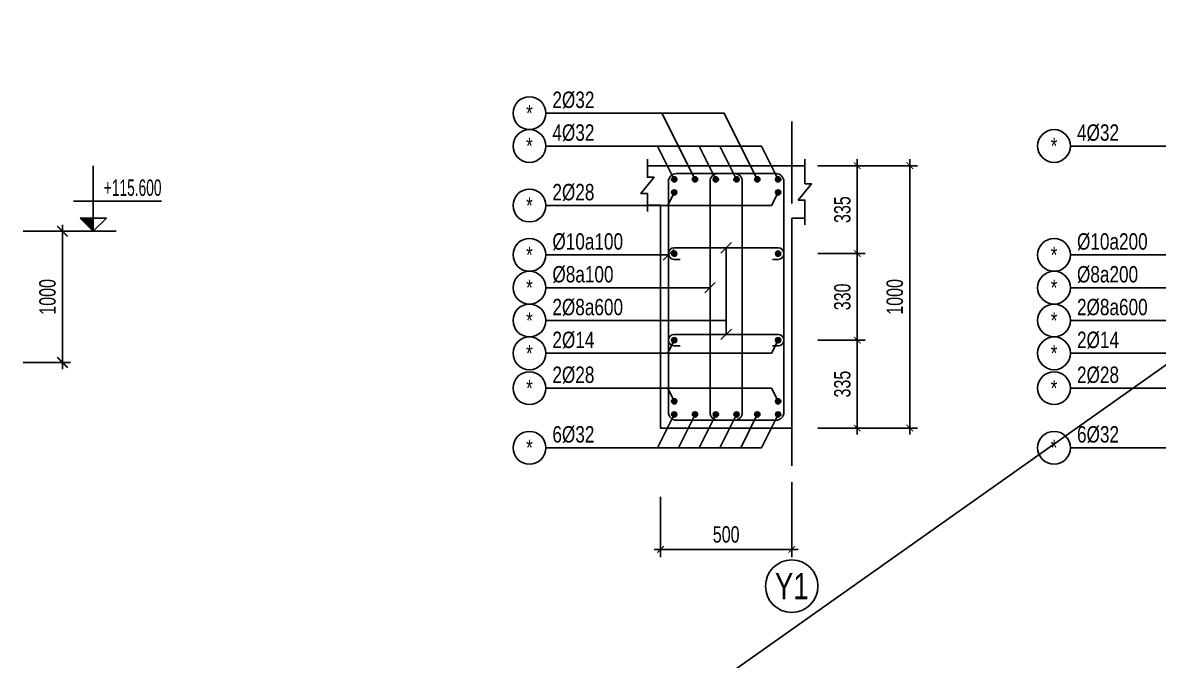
# Model space of a CAD drawing. Header units: millimetres. Extents: x -25284 to 100333, y 0 to 76881.
# Drawn here: x 12889 to 21547, y 13009 to 17869 of the extents above; entities that cross this region are included whole.
import ezdxf
from ezdxf.enums import TextEntityAlignment as Align

# ---------------------------------------------------------------- set-up
doc = ezdxf.new("R2010")
doc.units = ezdxf.units.MM
doc.header["$LTSCALE"] = 500
doc.header["$MEASUREMENT"] = 0
doc.linetypes.add('CENTER', pattern=[2, 1.25, -0.25, 0.25, -0.25])
for name, color, linetype in [('CHI', 1, 'Continuous'), ('DIM', 1, 'Continuous'), ('KCS_AXIS_SUB', 5, 'CENTER'), ('KCS_BORDER', 3, 'Continuous'), ('KCS_CHI', 1, 'Continuous'), ('KCS_DIM', 1, 'Continuous'), ('KCS_HATCH', 201, 'Continuous'), ('KCS_SNODE', 6, 'Continuous'), ('KCS_STEEL', 4, 'Continuous'), ('KCS_TEXT', 2, 'Continuous'), ('KCS_TEXT_TK', 2, 'Continuous')]:
    doc.layers.add(name, color=color, linetype=linetype)
doc.layers.add('KCS_Plotter', color=11, linetype='Continuous', plot=False)
doc.styles.add('KCS_BIGTEXT', font='arial.ttf', dxfattribs={"width": 0.75})
doc.styles.add('KCS_SMTEXT', font='arial.ttf', dxfattribs={"width": 0.7})
doc.dimstyles.new('KCS_DIM50', dxfattribs={"dimscale": 50, "dimtxt": 2.5, "dimasz": 1.6, "dimexe": 1.2, "dimexo": 0, "dimgap": 1, "dimtad": 1, "dimdec": 0, "dimzin": 0, "dimdsep": 46, "dimtxsty": 'KCS_SMTEXT', "dimblk": 'ARCHTICK', "dimcen": 0, "dimdle": 1, "dimclrd": 256, "dimclre": 256, "dimclrt": 2, "dimadec": 0, "dimazin": 0, "dimtfac": 1, "dimtdec": 0, "dimtix": 1, "dimtmove": 2, "dimatfit": 3, "dimfxl": 1, "dimtolj": 1, "dimtzin": 0, "dimarcsym": 0})
doc.dimstyles.new('KCS_DIM50_25', dxfattribs={"dimtxt": 125, "dimasz": 50, "dimexe": 60, "dimexo": 0, "dimgap": 50, "dimtad": 1, "dimdec": 0, "dimlfac": 0.5, "dimzin": 13, "dimdsep": 46, "dimtxsty": 'KCS_SMTEXT', "dimblk": 'ARCHTICK', "dimblk1": 'ARCHTICK', "dimcen": 0, "dimdle": 50, "dimclrd": 1, "dimclre": 1, "dimclrt": 2, "dimadec": 0, "dimazin": 0, "dimtfac": 1, "dimtdec": 0, "dimtix": 1, "dimtmove": 2, "dimatfit": 3, "dimfxl": 1, "dimtolj": 1, "dimtzin": 13, "dimarcsym": 0})

# ---------------------------------------------------------------- blocks, each defined once
blk = doc.blocks.new('_ArchTick')
at = {"color": 0, "linetype": 'ByBlock', "const_width": 0.15}
blk.add_lwpolyline([(-0.5, -0.5), (0.5, 0.5)], dxfattribs=at)
blk = doc.blocks.new('*D450')
at = {"layer": 'Defpoints', "color": 0, "transparency": 16777216}
for p in [(17752.7, 14254), (18752.7, 14254), (18752.7, 13854)]:
    blk.add_point(p, dxfattribs=at)
at = {"layer": 'KCS_DIM', "color": 1, "lineweight": -2, "transparency": 16777216}
for p, q in [((17752.7, 14254), (17752.7, 13794)), ((18752.7, 14254), (18752.7, 13794)), ((17702.7, 13854), (18802.7, 13854))]:
    blk.add_line(p, q, dxfattribs=at)
at = {"layer": 'KCS_DIM', "color": 1, "lineweight": -2, "transparency": 16777216, "xscale": 50, "yscale": 50, "zscale": 50, "rotation": 180}
blk.add_blockref('_ArchTick', (17752.7, 13854), dxfattribs=at)
at = {"layer": 'KCS_DIM', "color": 1, "lineweight": -2, "transparency": 16777216, "xscale": 50, "yscale": 50, "zscale": 50}
blk.add_blockref('_ArchTick', (18752.7, 13854), dxfattribs=at)
at = {"layer": 'KCS_DIM', "color": 2, "transparency": 16777216, "insert": (18252.7, 13967.8), "char_height": 125, "attachment_point": 5, "style": 'KCS_SMTEXT'}
blk.add_mtext('\\A1;500', dxfattribs=at)
blk = doc.blocks.new('*D451')
at = {"layer": 'Defpoints', "color": 0, "transparency": 16777216}
for p in [(18952.7, 16109), (19252.7, 16109), (18952.7, 15449)]:
    blk.add_point(p, dxfattribs=at)
at = {"layer": 'KCS_DIM', "color": 1, "lineweight": -2, "transparency": 16777216}
for p, q in [((18952.7, 16109), (19312.7, 16109)), ((19252.7, 15399), (19252.7, 16159)), ((18952.7, 15449), (19312.7, 15449))]:
    blk.add_line(p, q, dxfattribs=at)
at = {"layer": 'KCS_DIM', "color": 1, "lineweight": -2, "transparency": 16777216, "xscale": 50, "yscale": 50, "zscale": 50}
for p, rotation in [((19252.7, 16109), 90), ((19252.7, 15449), 270)]:
    blk.add_blockref('_ArchTick', p, dxfattribs=dict(at, rotation=rotation))
at = {"layer": 'KCS_DIM', "color": 2, "transparency": 16777216, "insert": (19138.8, 15779), "char_height": 125, "attachment_point": 5, "rotation": 90, "style": 'KCS_SMTEXT'}
blk.add_mtext('\\A1;330', dxfattribs=at)
blk = doc.blocks.new('*D452')
at = {"layer": 'Defpoints', "color": 0, "transparency": 16777216}
for p in [(18952.7, 16779), (18952.7, 16109), (19252.7, 16109)]:
    blk.add_point(p, dxfattribs=at)
at = {"layer": 'KCS_DIM', "color": 1, "lineweight": -2, "transparency": 16777216}
for p, q in [((19252.7, 16829), (19252.7, 16059)), ((18952.7, 16779), (19312.7, 16779)), ((18952.7, 16109), (19312.7, 16109))]:
    blk.add_line(p, q, dxfattribs=at)
at = {"layer": 'KCS_DIM', "color": 1, "lineweight": -2, "transparency": 16777216, "xscale": 50, "yscale": 50, "zscale": 50}
for p, rotation in [((19252.7, 16779), 90), ((19252.7, 16109), 270)]:
    blk.add_blockref('_ArchTick', p, dxfattribs=dict(at, rotation=rotation))
at = {"layer": 'KCS_DIM', "color": 2, "transparency": 16777216, "insert": (19138.8, 16444), "char_height": 125, "attachment_point": 5, "rotation": 90, "style": 'KCS_SMTEXT'}
blk.add_mtext('\\A1;335', dxfattribs=at)
blk = doc.blocks.new('*D453')
at = {"layer": 'Defpoints', "color": 0, "transparency": 16777216}
for p in [(18952.7, 15449), (19252.7, 15449), (18952.7, 14779)]:
    blk.add_point(p, dxfattribs=at)
at = {"layer": 'KCS_DIM', "color": 1, "lineweight": -2, "transparency": 16777216}
for p, q in [((19252.7, 14729), (19252.7, 15499)), ((18952.7, 15449), (19312.7, 15449)), ((18952.7, 14779), (19312.7, 14779))]:
    blk.add_line(p, q, dxfattribs=at)
at = {"layer": 'KCS_DIM', "color": 1, "lineweight": -2, "transparency": 16777216, "xscale": 50, "yscale": 50, "zscale": 50}
for p, rotation in [((19252.7, 15449), 90), ((19252.7, 14779), 270)]:
    blk.add_blockref('_ArchTick', p, dxfattribs=dict(at, rotation=rotation))
at = {"layer": 'KCS_DIM', "color": 2, "transparency": 16777216, "insert": (19138.8, 15114), "char_height": 125, "attachment_point": 5, "rotation": 90, "style": 'KCS_SMTEXT'}
blk.add_mtext('\\A1;335', dxfattribs=at)
blk = doc.blocks.new('*D454')
at = {"layer": 'Defpoints', "color": 0, "transparency": 16777216}
for p in [(18952.7, 16779), (18952.7, 14779), (19652.7, 14779)]:
    blk.add_point(p, dxfattribs=at)
at = {"layer": 'KCS_DIM', "color": 1, "lineweight": -2, "transparency": 16777216}
for p, q in [((19652.7, 16829), (19652.7, 14729)), ((18952.7, 16779), (19712.7, 16779)), ((18952.7, 14779), (19712.7, 14779))]:
    blk.add_line(p, q, dxfattribs=at)
at = {"layer": 'KCS_DIM', "color": 1, "lineweight": -2, "transparency": 16777216, "xscale": 50, "yscale": 50, "zscale": 50}
for p, rotation in [((19652.7, 16779), 90), ((19652.7, 14779), 270)]:
    blk.add_blockref('_ArchTick', p, dxfattribs=dict(at, rotation=rotation))
at = {"layer": 'KCS_DIM', "color": 2, "transparency": 16777216, "insert": (19538.9, 15779), "char_height": 125, "attachment_point": 5, "rotation": 90, "style": 'KCS_SMTEXT'}
blk.add_mtext('\\A1;1000', dxfattribs=at)
blk = doc.blocks.new('KCS_SNODE')
at = {"layer": 'KCS_SNODE'}
blk.add_hatch(color=256, dxfattribs=at).paths.add_polyline_path([(-10, 0, 1), (10, 0, 1)])
blk.add_circle((0, 0), 10, dxfattribs=at)
blk = doc.blocks.new('COS_CD')
at = {"layer": 'KCS_HATCH'}
blk.add_hatch(color=256, dxfattribs=at).paths.add_polyline_path([(37.5, 50), (87.5, 0), (87.5, 50)])
at = {"layer": 'CHI'}
for q in [(37.5, 50), (137.5, 50)]:
    blk.add_line((87.5, 0), q, dxfattribs=at)
at = {"layer": 'DIM'}
for p, q in [((37.5, 50), (137.5, 50)), ((87.5, 0), (87.5, 50)), ((0, 0), (175, 0))]:
    blk.add_line(p, q, dxfattribs=at)
blk = doc.blocks.new('*D521')
at = {"layer": 'Defpoints', "color": 0, "transparency": 16777216}
for p in [(12892.3, 16279), (12892.3, 15279), (13192.3, 15279)]:
    blk.add_point(p, dxfattribs=at)
at = {"layer": 'KCS_DIM', "lineweight": -2, "transparency": 16777216}
for p, q in [((12892.3, 16279), (13252.3, 16279)), ((13192.3, 16329), (13192.3, 15229)), ((12892.3, 15279), (13252.3, 15279))]:
    blk.add_line(p, q, dxfattribs=at)
at = {"layer": 'KCS_DIM', "lineweight": -2, "transparency": 16777216, "xscale": 80, "yscale": 80, "zscale": 80}
for p, rotation in [((13192.3, 16279), 90), ((13192.3, 15279), 270)]:
    blk.add_blockref('_ArchTick', p, dxfattribs=dict(at, rotation=rotation))
at = {"layer": 'KCS_DIM', "color": 2, "transparency": 16777216, "insert": (13078.4, 15779), "char_height": 125, "attachment_point": 5, "rotation": 90, "style": 'KCS_SMTEXT'}
blk.add_mtext('\\A1;1000', dxfattribs=at)

msp = doc.modelspace()

# ---------------------------------------------------------------- linework, layer by layer
at = {"layer": 'KCS_AXIS_SUB'}
msp.add_line((18752.7, 17116.5), (18752.7, 14254), dxfattribs=at)
at = {"layer": 'KCS_BORDER'}
for p, q in [((17752.7, 16779), (17652.7, 16779)), ((17752.7, 16779), (18752.7, 16779)), ((18752.7, 16779), (18852.7, 16779)), ((17752.7, 16479), (17652.7, 16479)), ((17752.7, 14779), (17752.7, 16479)), ((18752.7, 14779), (18752.7, 16379)), ((18752.7, 16379), (18852.7, 16379)), ((17752.7, 14779), (18752.7, 14779))]:
    msp.add_line(p, q, dxfattribs=at)
at = {"layer": 'KCS_BORDER', "color": 1}
for points in [[(17652.7, 16429), (17652.7, 16566.5), (17602.7, 16566.5), (17702.7, 16691.5), (17652.7, 16691.5), (17652.7, 16829)], [(18852.7, 16329), (18852.7, 16516.5), (18802.7, 16516.5), (18902.7, 16641.5), (18852.7, 16641.5), (18852.7, 16829)]]:
    msp.add_lwpolyline(points, dxfattribs=at)
at = {"layer": 'KCS_CHI'}
for p, q in [((16877.7, 17179), (18238.3, 17179)), ((18015.1, 16675), (17763.1, 17179)), ((18490.3, 16675), (18238.3, 17179)), ((16877.7, 16929), (18521.7, 16929)), ((17856.7, 16675), (17729.7, 16929)), ((18173.5, 16675), (18046.5, 16929)), ((18331.9, 16675), (18204.9, 16929)), ((18648.7, 16675), (18521.7, 16929)), ((20877.7, 16929), (22521.7, 16929)), ((13427.3, 16279), (13427.3, 16779)), ((17856.7, 16575), (17806.7, 16475)), ((18648.7, 16575), (18598.7, 16475)), ((13277.3, 16509), (13947.3, 16509)), ((16877.7, 16475), (18598.7, 16475)), ((18252.7, 16153), (18252.7, 15493)), ((16877.7, 16099), (17812.7, 16099)), ((20877.7, 16099), (21812.7, 16099)), ((16877.7, 15849), (18129.5, 15849)), ((20877.7, 15849), (22129.5, 15849)), ((16877.7, 15599), (18252.7, 15599)), ((20877.7, 15599), (22252.7, 15599)), ((17856.7, 15449), (17806.7, 15349)), ((18648.7, 15449), (18598.7, 15349)), ((16877.7, 15349), (18598.7, 15349)), ((20877.7, 15349), (22598.7, 15349)), ((16877.7, 15083), (18598.7, 15083)), ((17856.7, 14983), (17806.7, 15083)), ((18648.7, 14983), (18598.7, 15083)), ((20877.7, 15083), (22598.7, 15083)), ((17856.7, 14883), (17729.7, 14629)), ((18015.1, 14883), (17888.1, 14629)), ((18173.5, 14883), (18046.5, 14629)), ((18331.9, 14883), (18204.9, 14629)), ((18490.3, 14883), (18363.3, 14629)), ((18648.7, 14883), (18521.7, 14629)), ((16877.7, 14629), (18521.7, 14629)), ((20877.7, 14629), (22521.7, 14629))]:
    msp.add_line(p, q, dxfattribs=at)
at = {"layer": 'KCS_CHI', "color": 3}
for p, q in [((18212.7, 16113), (18292.7, 16193)), ((17772.7, 16059), (17852.7, 16139)), ((18089.5, 15809), (18169.5, 15889)), ((18212.7, 15453), (18292.7, 15533))]:
    msp.add_line(p, q, dxfattribs=at)
at = {"layer": 'KCS_CHI'}
msp.add_circle((18752.7, 13574), 200, dxfattribs=at)
at = {"layer": 'KCS_Plotter'}
msp.add_line((0, 0), (50460, 35640), dxfattribs=at)
at = {"layer": 'KCS_STEEL'}
for points in [[(17812.7, 16659), (17812.7, 14899, 0.414214), (17872.7, 14839), (18632.7, 14839, 0.414214), (18692.7, 14899), (18692.7, 16659, 0.414214), (18632.7, 16719), (17872.7, 16719, 0.414214), (17812.7, 16659)], [(18129.5, 16659), (18129.5, 14899, 0.414214), (18189.5, 14839), (18315.9, 14839, 0.414214), (18375.9, 14899), (18375.9, 16659, 0.414214), (18315.9, 16719), (18189.5, 16719, 0.414214), (18129.5, 16659)], [(17900.7, 16065), (17856.7, 16065, -1), (17856.7, 16153), (18648.7, 16153, -1), (18648.7, 16065), (18604.7, 16065)], [(17900.7, 15405), (17856.7, 15405, -1), (17856.7, 15493), (18648.7, 15493, -1), (18648.7, 15405), (18604.7, 15405)]]:
    msp.add_lwpolyline(points, format="xyb", dxfattribs=at)
at = {"layer": 'KCS_TEXT_TK', "color": 1}
for centre in [(16752.7, 17179), (16752.7, 16929), (20752.7, 16929), (16752.7, 16475), (16752.7, 16099), (20752.7, 16099), (16752.7, 15849), (20752.7, 15849), (16752.7, 15599), (20752.7, 15599), (16752.7, 15349), (20752.7, 15349), (16752.7, 15083), (20752.7, 15083), (16752.7, 14629), (20752.7, 14629)]:
    msp.add_circle(centre, 125, dxfattribs=at)

# ---------------------------------------------------------------- block references
at = {"layer": 'KCS_CHI', "xscale": 2, "yscale": 2, "zscale": 2}
msp.add_blockref('COS_CD', (13252.3, 16279), dxfattribs=at)
at = {"layer": 'KCS_STEEL', "xscale": 2, "yscale": 2, "zscale": 2}
for p in [(17856.7, 16675), (18015.1, 16675), (18173.5, 16675), (18331.9, 16675), (18490.3, 16675), (18648.7, 16675), (17856.7, 16575), (18648.7, 16575), (17856.7, 16109), (18648.7, 16109), (17856.7, 15449), (18648.7, 15449), (17856.7, 14983), (18648.7, 14983), (17856.7, 14883), (18015.1, 14883), (18173.5, 14883), (18331.9, 14883), (18490.3, 14883), (18648.7, 14883)]:
    msp.add_blockref('KCS_SNODE', p, dxfattribs=at)

# ---------------------------------------------------------------- texts
at = {"layer": 'KCS_TEXT', "style": 'KCS_SMTEXT', "width": 0.75}
for s, p in [('2%%c32', (16927.7, 17219)), ('4%%c32', (16927.7, 16969)), ('4%%c32', (20927.7, 16969)), ('2%%c28', (16927.7, 16515)), ('%%C10a100', (16927.7, 16139)), ('%%C10a200', (20927.7, 16139)), ('%%C8a100', (16927.7, 15889)), ('%%C8a200', (20927.7, 15889)), ('2%%C8a600', (16927.7, 15639)), ('2%%C8a600', (20927.7, 15639)), ('2%%c14', (16927.7, 15389)), ('2%%c14', (20927.7, 15389)), ('2%%c28', (16927.7, 15123)), ('2%%c28', (20927.7, 15123)), ('6%%c32', (16927.7, 14669)), ('6%%c32', (20927.7, 14669))]:
    msp.add_text(s, height=125, dxfattribs=at).set_placement(p)
at = {"layer": 'KCS_TEXT', "style": 'KCS_SMTEXT', "width": 0.6}
msp.add_text('+115.600', height=125, dxfattribs=at).set_placement((13947.3, 16549), align=Align.RIGHT)
at = {"layer": 'KCS_TEXT', "color": 4, "style": 'KCS_BIGTEXT', "width": 0.75}
msp.add_text('Y1', height=200, dxfattribs=at).set_placement((18752.7, 13574), align=Align.MIDDLE_CENTER)
at = {"layer": 'KCS_TEXT_TK', "style": 'KCS_SMTEXT', "width": 0.75}
for p in [(16752.7, 17179), (16752.7, 16929), (20752.7, 16929), (16752.7, 16475), (16752.7, 16099), (20752.7, 16099), (16752.7, 15849), (20752.7, 15849), (16752.7, 15599), (20752.7, 15599), (16752.7, 15349), (20752.7, 15349), (16752.7, 15083), (20752.7, 15083), (16752.7, 14629), (20752.7, 14629)]:
    msp.add_text('*', height=125, dxfattribs=at).set_placement(p, align=Align.MIDDLE_CENTER)

# ---------------------------------------------------------------- dimensions: what is measured, and where the dimension line sits
at = {"layer": 'KCS_DIM'}
for base, p1, p2, dimstyle, picture, middle in [((19252.7, 16109), (18952.7, 16779), (18952.7, 16109), 'KCS_DIM50_25', '*D452', (19138.8, 16444)), ((19652.7, 14779), (18952.7, 16779), (18952.7, 14779), 'KCS_DIM50_25', '*D454', (19538.9, 15779)), ((13192.3, 15279), (12892.3, 16279), (12892.3, 15279), 'KCS_DIM50', '*D521', (13078.4, 15779)), ((19252.7, 16109), (18952.7, 15449), (18952.7, 16109), 'KCS_DIM50_25', '*D451', (19138.8, 15779)), ((19252.7, 15449), (18952.7, 14779), (18952.7, 15449), 'KCS_DIM50_25', '*D453', (19138.8, 15114))]:
    dim = msp.add_linear_dim(base=base, p1=p1, p2=p2, angle=90, dimstyle=dimstyle, dxfattribs=at)
    dim.commit()
    dim.dimension.update_dxf_attribs({"geometry": picture, "text_midpoint": middle})
dim = msp.add_linear_dim(base=(18752.7, 13854), p1=(17752.7, 14254), p2=(18752.7, 14254), dimstyle='KCS_DIM50_25', dxfattribs=at)
dim.commit()
dim.dimension.update_dxf_attribs({"geometry": '*D450', "text_midpoint": (18252.7, 13967.8)})

doc.saveas('drawing.dxf')
